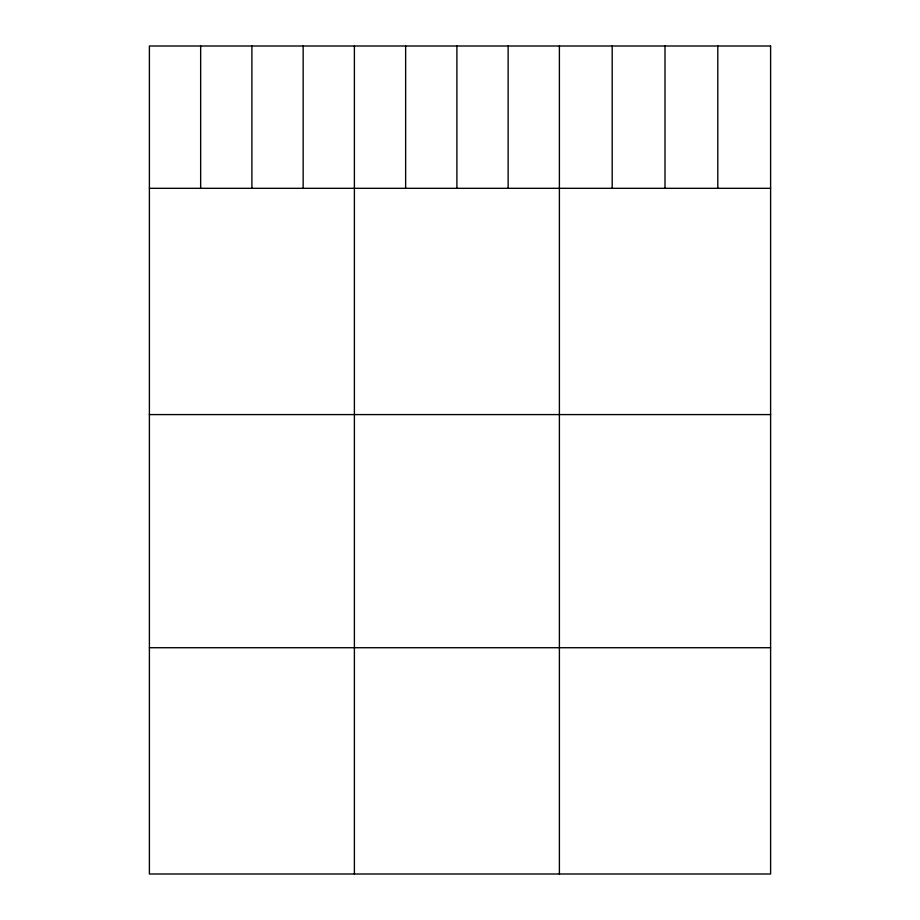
<?xml version="1.0" encoding="UTF-8"?>
<svg xmlns="http://www.w3.org/2000/svg" width="920" height="920" viewBox="0 0 920 920"><rect width="100%" height="100%" fill="white"/><g stroke="black" fill="none" stroke-linecap="round" stroke-linejoin="round"><path stroke-width="1.38" d="M149.396 188.312L770.603 188.312M149.396 414.586L770.603 414.586M149.396 647.726L770.603 647.726M717.795 46L717.795 188.312M664.999 46L664.999 188.312M612.191 46L612.191 188.312M559.394 46L559.394 874M508.139 46L508.139 188.312M456.895 46L456.895 188.312M405.639 46L405.639 188.312M354.395 46L354.395 874M303.151 46L303.151 188.312M251.896 46L251.896 188.312M200.652 46L200.652 188.312M770.603 46L149.396 46L149.396 874L770.603 874L770.603 46"/></g></svg>
